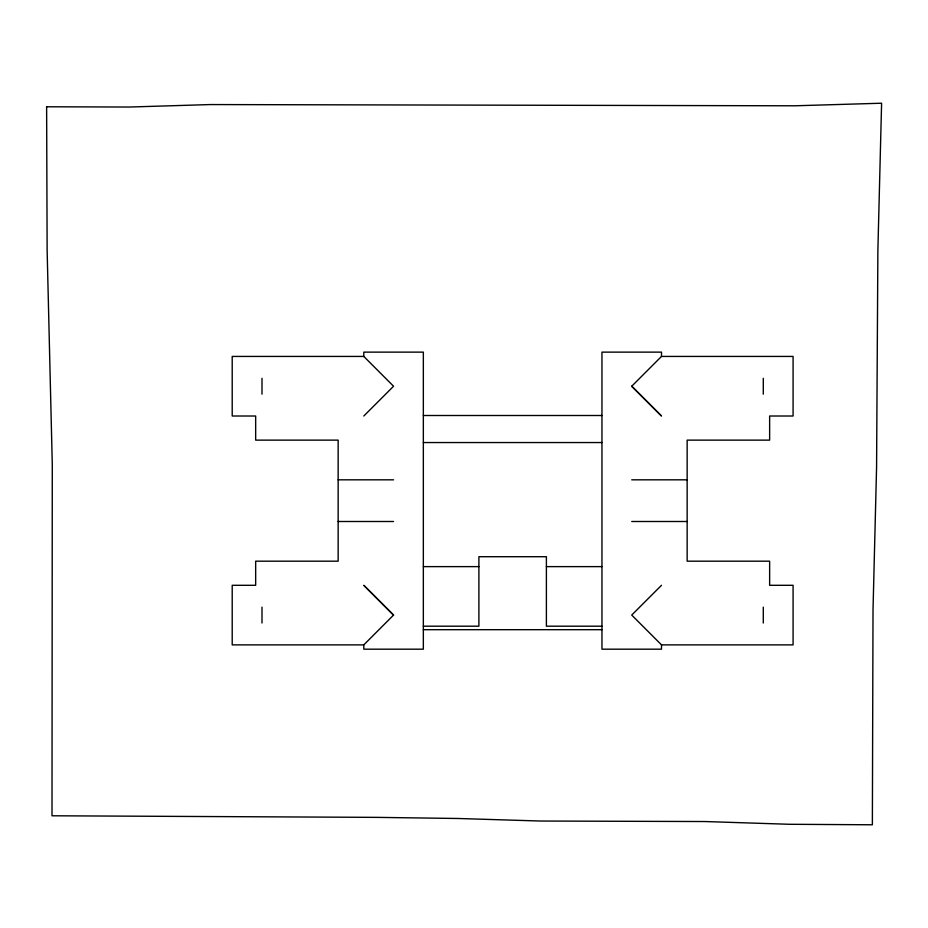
<?xml version="1.0" encoding="UTF-8"?>
<svg xmlns="http://www.w3.org/2000/svg" width="928" height="928" viewBox="0 0 928 928"><rect width="100%" height="100%" fill="white"/><g stroke="black" fill="none" stroke-linecap="round" stroke-linejoin="round"><path stroke-width="1.39" d="M363.799 416.011L393.565 386.245L363.799 356.433L363.799 352.13L423.342 352.13L423.342 649.182L363.799 649.182L363.799 644.879L393.565 615.067L363.799 585.301L393.553 615.09M631.748 386.222L661.502 416.011L631.724 386.245L661.502 356.433L661.502 352.13L601.959 352.13L601.959 649.182L661.502 649.182L661.502 644.879L631.724 615.067L661.502 585.301M363.799 356.433L232.209 356.433L232.209 416.011L255.664 416.011L255.664 440.127L338.152 440.127L338.152 561.185L255.664 561.185L255.664 585.301L232.209 585.301L232.209 644.879L363.799 644.879M661.502 356.433L793.08 356.433L793.08 416.011L769.637 416.011L769.637 440.127L687.149 440.127L687.149 561.185L769.637 561.185L769.637 585.301L793.08 585.301L793.08 644.879L661.502 644.879M423.342 415.5L601.959 415.5M423.342 442.552L601.959 442.552M338.152 479.822L393.565 479.822M631.724 479.822L687.149 479.822M338.152 521.501L393.565 521.501M631.724 521.501L687.149 521.501M423.342 566.625L478.894 566.625M546.395 566.625L601.959 566.625M423.342 626.191L478.894 626.191L478.894 556.707L546.395 556.707L546.395 626.191L601.959 626.191M423.342 629.683L601.959 629.683M763.292 378.288L763.292 394.168M763.292 607.156L763.292 623.024M261.998 378.288L261.998 394.168M261.998 607.156L261.998 623.024M46.62 106.778L47.131 250.374L52.281 464.545L52.003 815.782L377 817.371L458.42 818.496L540.572 821.036L704.897 821.535L789.357 824.284L872.366 824.783L873.016 610.125L876.577 467.039L877.876 250.444L881.6 103.217L794.774 105.792L210.331 104.562L129.41 107.033L46.62 106.778"/></g></svg>
